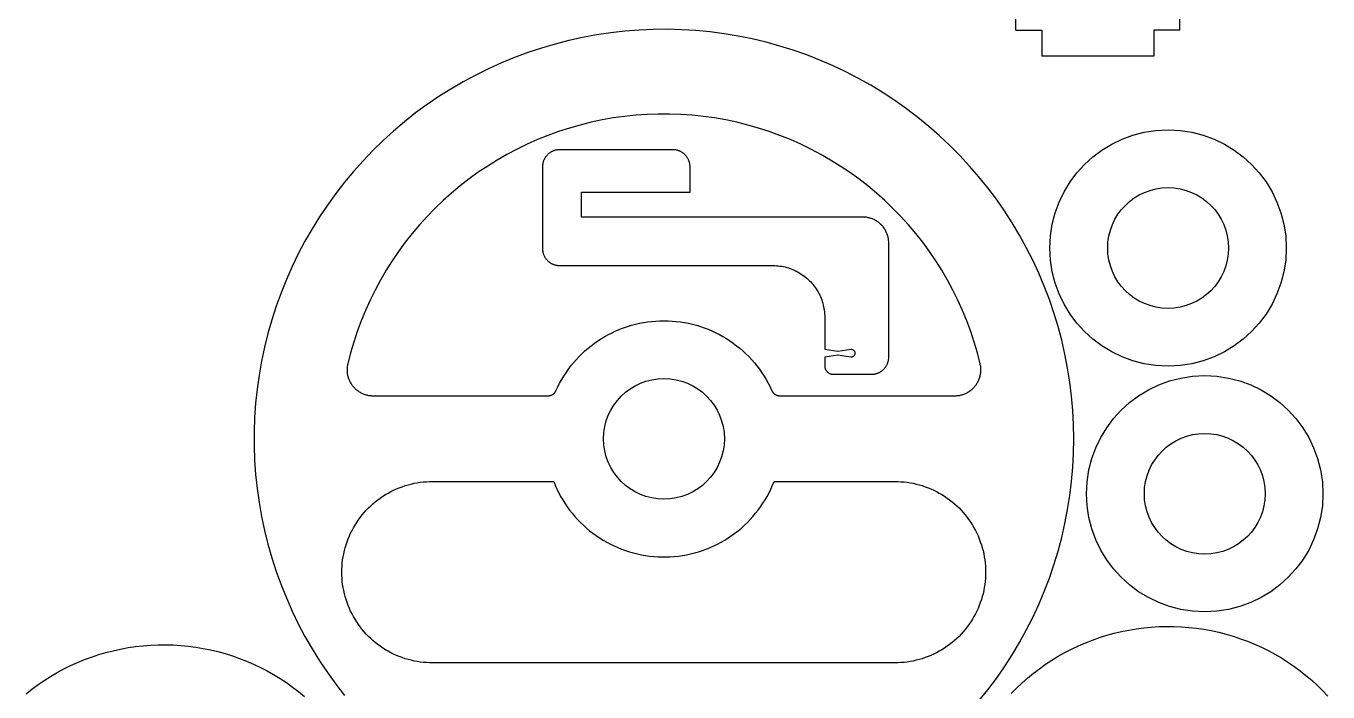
# Model space of a CAD drawing. Header units: millimetres. Extents: x 109 to 637, y -117 to 231.
# Drawn here: x 118.1 to 269, y 3.7 to 81 of the extents above; entities that cross this region are included whole.
import ezdxf

# ---------------------------------------------------------------- set-up
doc = ezdxf.new("R2010")
doc.units = ezdxf.units.MM
doc.header["$MEASUREMENT"] = 0
doc.layers.add('Default', color=18, linetype='Continuous', true_color=0x000000)

msp = doc.modelspace()

# ---------------------------------------------------------------- linework, layer by layer
for p, q in [((232.84, 80.46), (232.84, 90.46)), ((251.84, 80.46), (251.84, 90.46)), ((232.84, 80.46), (235.84, 80.46)), ((235.84, 80.46), (235.84, 77.46)), ((251.84, 80.46), (248.84, 80.46)), ((248.84, 80.46), (248.84, 77.46)), ((248.84, 77.46), (235.84, 77.46))]:
    msp.add_line(p, q)
at = {"layer": 'Default'}
for p, q in [((185.89, 80.18), (184.26, 79.93)), ((187.53, 80.36), (185.89, 80.18)), ((189.18, 80.49), (187.53, 80.36)), ((190.82, 80.56), (189.18, 80.49)), ((192.47, 80.58), (190.82, 80.56)), ((194.12, 80.53), (192.47, 80.58)), ((195.77, 80.43), (194.12, 80.53)), ((197.41, 80.28), (195.77, 80.43)), ((199.04, 80.06), (197.41, 80.28)), ((200.67, 79.79), (199.04, 80.06)), ((179.44, 78.87), (177.85, 78.4)), ((181.03, 79.28), (179.44, 78.87)), ((182.64, 79.64), (181.03, 79.28)), ((184.26, 79.93), (182.64, 79.64)), ((202.29, 79.46), (200.67, 79.79)), ((203.89, 79.08), (202.29, 79.46)), ((205.48, 78.64), (203.89, 79.08)), ((207.05, 78.15), (205.48, 78.64)), ((174.74, 77.31), (173.22, 76.68)), ((176.29, 77.88), (174.74, 77.31)), ((177.85, 78.4), (176.29, 77.88)), ((208.61, 77.6), (207.05, 78.15)), ((210.14, 77), (208.61, 77.6)), ((211.66, 76.35), (210.14, 77)), ((171.72, 76), (170.24, 75.27)), ((173.22, 76.68), (171.72, 76)), ((213.15, 75.64), (211.66, 76.35)), ((214.61, 74.88), (213.15, 75.64)), ((168.79, 74.49), (167.36, 73.65)), ((170.24, 75.27), (168.79, 74.49)), ((216.05, 74.08), (214.61, 74.88)), ((217.46, 73.22), (216.05, 74.08)), ((165.97, 72.77), (164.61, 71.84)), ((167.36, 73.65), (165.97, 72.77)), ((218.83, 72.31), (217.46, 73.22)), ((164.61, 71.84), (163.28, 70.87)), ((220.18, 71.36), (218.83, 72.31)), ((221.49, 70.36), (220.18, 71.36)), ((161.99, 69.85), (160.73, 68.78)), ((163.28, 70.87), (161.99, 69.85)), ((182.35, 69.47), (181.1, 69.11)), ((183.62, 69.79), (182.35, 69.47)), ((184.9, 70.06), (183.62, 69.79)), ((186.19, 70.29), (184.9, 70.06)), ((187.49, 70.47), (186.19, 70.29)), ((188.79, 70.6), (187.49, 70.47)), ((190.1, 70.69), (188.79, 70.6)), ((191.41, 70.74), (190.1, 70.69)), ((192.71, 70.74), (191.41, 70.74)), ((194.02, 70.69), (192.71, 70.74)), ((195.33, 70.6), (194.02, 70.69)), ((196.63, 70.47), (195.33, 70.6)), ((197.93, 70.29), (196.63, 70.47)), ((199.22, 70.06), (197.93, 70.29)), ((200.5, 69.79), (199.22, 70.06)), ((201.77, 69.47), (200.5, 69.79)), ((203.03, 69.11), (201.77, 69.47)), ((222.77, 69.32), (221.49, 70.36)), ((160.73, 68.78), (159.51, 67.67)), ((178.62, 68.27), (177.4, 67.78)), ((179.85, 68.71), (178.62, 68.27)), ((181.1, 69.11), (179.85, 68.71)), ((204.27, 68.71), (203.03, 69.11)), ((205.5, 68.27), (204.27, 68.71)), ((206.72, 67.78), (205.5, 68.27)), ((224.01, 68.23), (222.77, 69.32)), ((225.21, 67.1), (224.01, 68.23)), ((158.33, 66.52), (157.19, 65.33)), ((159.51, 67.67), (158.33, 66.52)), ((175.03, 66.68), (173.87, 66.06)), ((176.21, 67.25), (175.03, 66.68)), ((177.4, 67.78), (176.21, 67.25)), ((207.91, 67.25), (206.72, 67.78)), ((209.09, 66.68), (207.91, 67.25)), ((210.25, 66.06), (209.09, 66.68)), ((226.37, 65.93), (225.21, 67.1)), ((157.19, 65.33), (156.09, 64.1)), ((172.74, 65.41), (171.63, 64.72)), ((173.87, 66.06), (172.74, 65.41)), ((211.38, 65.41), (210.25, 66.06)), ((212.49, 64.72), (211.38, 65.41)), ((227.49, 64.72), (226.37, 65.93)), ((156.09, 64.1), (155.03, 62.83)), ((170.54, 63.99), (169.48, 63.23)), ((171.63, 64.72), (170.54, 63.99)), ((213.58, 63.99), (212.49, 64.72)), ((214.64, 63.23), (213.58, 63.99)), ((228.57, 63.47), (227.49, 64.72)), ((229.6, 62.19), (228.57, 63.47)), ((155.03, 62.83), (154.02, 61.53)), ((168.44, 62.42), (167.44, 61.58)), ((169.48, 63.23), (168.44, 62.42)), ((215.68, 62.42), (214.64, 63.23)), ((216.68, 61.58), (215.68, 62.42)), ((230.59, 60.86), (229.6, 62.19)), ((154.02, 61.53), (153.06, 60.19)), ((166.46, 60.71), (165.52, 59.81)), ((167.44, 61.58), (166.46, 60.71)), ((217.66, 60.71), (216.68, 61.58)), ((218.6, 59.81), (217.66, 60.71)), ((231.53, 59.51), (230.59, 60.86)), ((153.06, 60.19), (152.14, 58.82)), ((164.61, 58.87), (163.73, 57.9)), ((165.52, 59.81), (164.61, 58.87)), ((219.51, 58.87), (218.6, 59.81)), ((220.39, 57.9), (219.51, 58.87)), ((232.42, 58.13), (231.53, 59.51)), ((151.27, 57.42), (150.45, 55.99)), ((152.14, 58.82), (151.27, 57.42)), ((163.73, 57.9), (162.88, 56.9)), ((221.24, 56.9), (220.39, 57.9)), ((233.27, 56.71), (232.42, 58.13)), ((150.45, 55.99), (149.68, 54.53)), ((162.07, 55.87), (161.3, 54.82)), ((162.88, 56.9), (162.07, 55.87)), ((222.05, 55.87), (221.24, 56.9)), ((222.82, 54.82), (222.05, 55.87)), ((234.06, 55.27), (233.27, 56.71)), ((149.68, 54.53), (148.96, 53.05)), ((161.3, 54.82), (160.56, 53.73)), ((223.56, 53.73), (222.82, 54.82)), ((234.81, 53.79), (234.06, 55.27)), ((148.96, 53.05), (148.3, 51.54)), ((160.56, 53.73), (159.86, 52.63)), ((224.26, 52.63), (223.56, 53.73)), ((235.5, 52.3), (234.81, 53.79)), ((148.3, 51.54), (147.68, 50.01)), ((159.2, 51.5), (158.58, 50.34)), ((159.86, 52.63), (159.2, 51.5)), ((224.92, 51.5), (224.26, 52.63)), ((225.54, 50.34), (224.92, 51.5)), ((236.14, 50.78), (235.5, 52.3)), ((147.68, 50.01), (147.12, 48.46)), ((158.58, 50.34), (158, 49.17)), ((226.12, 49.17), (225.54, 50.34)), ((236.73, 49.24), (236.14, 50.78)), ((147.12, 48.46), (146.61, 46.89)), ((158, 49.17), (157.46, 47.98)), ((226.66, 47.98), (226.12, 49.17)), ((237.26, 47.68), (236.73, 49.24)), ((146.61, 46.89), (146.16, 45.31)), ((157.46, 47.98), (156.97, 46.77)), ((191.58, 46.77), (192.06, 46.78)), ((192.06, 46.78), (192.54, 46.77)), ((227.15, 46.77), (226.66, 47.98)), ((237.74, 46.1), (237.26, 47.68)), ((146.16, 45.31), (145.76, 43.71)), ((156.51, 45.54), (156.1, 44.3)), ((156.97, 46.77), (156.51, 45.54)), ((185.64, 45.18), (186.06, 45.39)), ((186.06, 45.39), (186.5, 45.6)), ((186.5, 45.6), (186.94, 45.78)), ((186.94, 45.78), (187.38, 45.95)), ((187.38, 45.95), (187.83, 46.11)), ((187.83, 46.11), (188.29, 46.25)), ((188.29, 46.25), (188.75, 46.37)), ((188.75, 46.37), (189.22, 46.48)), ((189.22, 46.48), (189.68, 46.57)), ((189.68, 46.57), (190.16, 46.64)), ((190.16, 46.64), (190.63, 46.7)), ((190.63, 46.7), (191.11, 46.74)), ((191.11, 46.74), (191.58, 46.77)), ((192.54, 46.77), (193.01, 46.74)), ((193.01, 46.74), (193.49, 46.7)), ((193.49, 46.7), (193.96, 46.64)), ((193.96, 46.64), (194.44, 46.57)), ((194.44, 46.57), (194.9, 46.48)), ((194.9, 46.48), (195.37, 46.37)), ((195.37, 46.37), (195.83, 46.25)), ((195.83, 46.25), (196.29, 46.11)), ((196.29, 46.11), (196.74, 45.95)), ((196.74, 45.95), (197.19, 45.78)), ((197.19, 45.78), (197.63, 45.6)), ((197.63, 45.6), (198.06, 45.39)), ((198.06, 45.39), (198.48, 45.18)), ((227.61, 45.54), (227.15, 46.77)), ((228.02, 44.3), (227.61, 45.54)), ((238.16, 44.51), (237.74, 46.1)), ((156.1, 44.3), (155.73, 43.04)), ((183.27, 43.58), (183.64, 43.88)), ((183.64, 43.88), (184.02, 44.17)), ((184.02, 44.17), (184.41, 44.44)), ((184.41, 44.44), (184.81, 44.7)), ((184.81, 44.7), (185.22, 44.95)), ((185.22, 44.95), (185.64, 45.18)), ((198.48, 45.18), (198.9, 44.95)), ((198.9, 44.95), (199.31, 44.7)), ((199.31, 44.7), (199.71, 44.44)), ((199.71, 44.44), (200.1, 44.17)), ((200.1, 44.17), (200.48, 43.88)), ((200.48, 43.88), (200.86, 43.58)), ((228.39, 43.04), (228.02, 44.3)), ((238.53, 42.9), (238.16, 44.51)), ((145.76, 43.71), (145.42, 42.09)), ((155.73, 43.04), (155.41, 41.77)), ((181.58, 41.9), (181.89, 42.26)), ((181.89, 42.26), (182.22, 42.61)), ((182.22, 42.61), (182.55, 42.94)), ((182.55, 42.94), (182.9, 43.27)), ((182.9, 43.27), (183.27, 43.58)), ((200.86, 43.58), (201.22, 43.27)), ((201.22, 43.27), (201.57, 42.94)), ((201.57, 42.94), (201.9, 42.61)), ((201.9, 42.61), (202.23, 42.26)), ((202.23, 42.26), (202.54, 41.9)), ((228.71, 41.77), (228.39, 43.04)), ((238.85, 41.28), (238.53, 42.9)), ((145.42, 42.09), (145.14, 40.47)), ((155.34, 41.36), (155.33, 41.26)), ((155.33, 41.26), (155.33, 41.15)), ((155.33, 41.15), (155.33, 41.05)), ((155.33, 41.05), (155.33, 40.94)), ((155.33, 40.94), (155.34, 40.84)), ((155.35, 41.46), (155.34, 41.36)), ((155.34, 40.84), (155.35, 40.74)), ((155.37, 41.57), (155.35, 41.46)), ((155.39, 41.67), (155.37, 41.57)), ((155.41, 41.77), (155.39, 41.67)), ((180.45, 40.35), (180.71, 40.75)), ((180.71, 40.75), (180.99, 41.15)), ((180.99, 41.15), (181.28, 41.53)), ((181.28, 41.53), (181.58, 41.9)), ((202.54, 41.9), (202.84, 41.53)), ((202.84, 41.53), (203.13, 41.15)), ((203.13, 41.15), (203.41, 40.75)), ((203.41, 40.75), (203.67, 40.35)), ((228.73, 41.67), (228.71, 41.77)), ((228.75, 41.57), (228.73, 41.67)), ((228.77, 41.46), (228.75, 41.57)), ((228.78, 41.36), (228.77, 41.46)), ((228.77, 40.74), (228.78, 40.84)), ((228.79, 41.26), (228.78, 41.36)), ((228.78, 40.84), (228.79, 40.94)), ((228.79, 41.15), (228.79, 41.26)), ((228.79, 41.05), (228.79, 41.15)), ((228.79, 40.94), (228.79, 41.05)), ((239.1, 39.65), (238.85, 41.28)), ((145.14, 40.47), (144.91, 38.84)), ((155.35, 40.74), (155.36, 40.63)), ((155.36, 40.63), (155.38, 40.53)), ((155.38, 40.53), (155.4, 40.43)), ((155.4, 40.43), (155.42, 40.33)), ((155.42, 40.33), (155.45, 40.23)), ((155.45, 40.23), (155.48, 40.13)), ((155.48, 40.13), (155.52, 40.03)), ((155.52, 40.03), (155.56, 39.93)), ((155.56, 39.93), (155.6, 39.84)), ((155.6, 39.84), (155.64, 39.74)), ((155.64, 39.74), (155.69, 39.65)), ((155.69, 39.65), (155.74, 39.56)), ((155.74, 39.56), (155.79, 39.47)), ((155.79, 39.47), (155.85, 39.39)), ((155.85, 39.39), (155.91, 39.3)), ((155.91, 39.3), (155.98, 39.22)), ((179.76, 39.1), (179.97, 39.53)), ((179.97, 39.53), (180.21, 39.95)), ((180.21, 39.95), (180.45, 40.35)), ((203.67, 40.35), (203.91, 39.95)), ((203.91, 39.95), (204.15, 39.53)), ((204.15, 39.53), (204.36, 39.1)), ((228.15, 39.22), (228.21, 39.3)), ((228.21, 39.3), (228.27, 39.39)), ((228.27, 39.39), (228.33, 39.47)), ((228.33, 39.47), (228.38, 39.56)), ((228.38, 39.56), (228.43, 39.65)), ((228.43, 39.65), (228.48, 39.74)), ((228.48, 39.74), (228.52, 39.84)), ((228.52, 39.84), (228.57, 39.93)), ((228.57, 39.93), (228.6, 40.03)), ((228.6, 40.03), (228.64, 40.13)), ((228.64, 40.13), (228.67, 40.23)), ((228.67, 40.23), (228.7, 40.33)), ((228.7, 40.33), (228.72, 40.43)), ((228.72, 40.43), (228.74, 40.53)), ((228.74, 40.53), (228.76, 40.63)), ((228.76, 40.63), (228.77, 40.74)), ((239.3, 38.02), (239.1, 39.65)), ((144.91, 38.84), (144.74, 37.2)), ((155.98, 39.22), (156.04, 39.14)), ((156.04, 39.14), (156.11, 39.06)), ((156.11, 39.06), (156.18, 38.98)), ((156.18, 38.98), (156.26, 38.91)), ((156.26, 38.91), (156.33, 38.84)), ((156.33, 38.84), (156.41, 38.77)), ((156.41, 38.77), (156.49, 38.71)), ((156.49, 38.71), (156.58, 38.64)), ((156.58, 38.64), (156.66, 38.59)), ((156.66, 38.59), (156.75, 38.53)), ((156.75, 38.53), (156.84, 38.48)), ((156.84, 38.48), (156.93, 38.43)), ((156.93, 38.43), (157.02, 38.38)), ((157.02, 38.38), (157.12, 38.33)), ((157.12, 38.33), (157.21, 38.29)), ((157.21, 38.29), (157.31, 38.26)), ((157.31, 38.26), (157.41, 38.22)), ((157.41, 38.22), (157.51, 38.19)), ((157.51, 38.19), (157.61, 38.17)), ((157.61, 38.17), (157.71, 38.14)), ((157.71, 38.14), (157.81, 38.12)), ((157.81, 38.12), (157.91, 38.11)), ((157.91, 38.11), (158.02, 38.09)), ((158.02, 38.09), (158.12, 38.09)), ((158.12, 38.09), (158.22, 38.08)), ((158.22, 38.08), (158.33, 38.08)), ((158.33, 38.08), (178.64, 38.08)), ((178.64, 38.08), (178.68, 38.08)), ((178.68, 38.08), (178.71, 38.08)), ((178.71, 38.08), (178.75, 38.08)), ((178.75, 38.08), (178.78, 38.09)), ((178.78, 38.09), (178.82, 38.09)), ((178.82, 38.09), (178.85, 38.1)), ((178.85, 38.1), (178.88, 38.11)), ((178.88, 38.11), (178.92, 38.12)), ((178.92, 38.12), (178.95, 38.13)), ((178.95, 38.13), (178.98, 38.14)), ((178.98, 38.14), (179.02, 38.15)), ((179.02, 38.15), (179.05, 38.16)), ((179.05, 38.16), (179.08, 38.18)), ((179.08, 38.18), (179.11, 38.2)), ((179.11, 38.2), (179.14, 38.21)), ((179.14, 38.21), (179.17, 38.23)), ((179.17, 38.23), (179.2, 38.25)), ((179.2, 38.25), (179.23, 38.27)), ((179.23, 38.27), (179.26, 38.29)), ((179.26, 38.29), (179.28, 38.31)), ((179.28, 38.31), (179.31, 38.33)), ((179.31, 38.33), (179.34, 38.36)), ((179.34, 38.36), (179.36, 38.38)), ((179.36, 38.38), (179.38, 38.41)), ((179.38, 38.41), (179.41, 38.43)), ((179.41, 38.43), (179.43, 38.46)), ((179.43, 38.46), (179.45, 38.49)), ((179.45, 38.49), (179.47, 38.52)), ((179.47, 38.52), (179.49, 38.55)), ((179.49, 38.55), (179.51, 38.58)), ((179.51, 38.58), (179.52, 38.61)), ((179.52, 38.61), (179.54, 38.64)), ((179.54, 38.64), (179.76, 39.1)), ((204.36, 39.1), (204.58, 38.64)), ((204.58, 38.64), (204.6, 38.61)), ((204.6, 38.61), (204.61, 38.58)), ((204.61, 38.58), (204.63, 38.55)), ((204.63, 38.55), (204.65, 38.52)), ((204.65, 38.52), (204.67, 38.49)), ((204.67, 38.49), (204.69, 38.46)), ((204.69, 38.46), (204.71, 38.43)), ((204.71, 38.43), (204.74, 38.41)), ((204.74, 38.41), (204.76, 38.38)), ((204.76, 38.38), (204.79, 38.36)), ((204.79, 38.36), (204.81, 38.33)), ((204.81, 38.33), (204.84, 38.31)), ((204.84, 38.31), (204.86, 38.29)), ((204.86, 38.29), (204.89, 38.27)), ((204.89, 38.27), (204.92, 38.25)), ((204.92, 38.25), (204.95, 38.23)), ((204.95, 38.23), (204.98, 38.21)), ((204.98, 38.21), (205.01, 38.2)), ((205.01, 38.2), (205.04, 38.18)), ((205.04, 38.18), (205.07, 38.16)), ((205.07, 38.16), (205.1, 38.15)), ((205.1, 38.15), (205.14, 38.14)), ((205.14, 38.14), (205.17, 38.13)), ((205.17, 38.13), (205.2, 38.12)), ((205.2, 38.12), (205.24, 38.11)), ((205.24, 38.11), (205.27, 38.1)), ((205.27, 38.1), (205.31, 38.09)), ((205.31, 38.09), (205.34, 38.09)), ((205.34, 38.09), (205.37, 38.08)), ((205.37, 38.08), (205.41, 38.08)), ((205.41, 38.08), (205.44, 38.08)), ((205.44, 38.08), (205.48, 38.08)), ((205.48, 38.08), (225.79, 38.08)), ((225.79, 38.08), (225.9, 38.08)), ((225.9, 38.08), (226, 38.09)), ((226, 38.09), (226.1, 38.09)), ((226.1, 38.09), (226.21, 38.11)), ((226.21, 38.11), (226.31, 38.12)), ((226.31, 38.12), (226.41, 38.14)), ((226.41, 38.14), (226.51, 38.17)), ((226.51, 38.17), (226.61, 38.19)), ((226.61, 38.19), (226.71, 38.22)), ((226.71, 38.22), (226.81, 38.26)), ((226.81, 38.26), (226.91, 38.29)), ((226.91, 38.29), (227.01, 38.33)), ((227.01, 38.33), (227.1, 38.38)), ((227.1, 38.38), (227.19, 38.43)), ((227.19, 38.43), (227.28, 38.48)), ((227.28, 38.48), (227.37, 38.53)), ((227.37, 38.53), (227.46, 38.59)), ((227.46, 38.59), (227.55, 38.64)), ((227.55, 38.64), (227.63, 38.71)), ((227.63, 38.71), (227.71, 38.77)), ((227.71, 38.77), (227.79, 38.84)), ((227.79, 38.84), (227.87, 38.91)), ((227.87, 38.91), (227.94, 38.98)), ((227.94, 38.98), (228.01, 39.06)), ((228.01, 39.06), (228.08, 39.14)), ((228.08, 39.14), (228.15, 39.22)), ((239.45, 36.37), (239.3, 38.02)), ((144.74, 37.2), (144.62, 35.55)), ((239.53, 34.73), (239.45, 36.37)), ((144.62, 35.55), (144.57, 33.9)), ((239.56, 33.08), (239.53, 34.73)), ((144.57, 33.9), (144.57, 32.25)), ((144.57, 32.25), (144.62, 30.61)), ((239.53, 31.43), (239.56, 33.08)), ((144.62, 30.61), (144.74, 28.96)), ((239.45, 29.78), (239.53, 31.43)), ((144.74, 28.96), (144.91, 27.32)), ((239.3, 28.14), (239.45, 29.78)), ((144.91, 27.32), (145.14, 25.69)), ((160.73, 27.12), (161.06, 27.27)), ((161.06, 27.27), (161.39, 27.41)), ((161.39, 27.41), (161.73, 27.53)), ((161.73, 27.53), (162.07, 27.65)), ((162.07, 27.65), (162.41, 27.75)), ((162.41, 27.75), (162.76, 27.84)), ((162.76, 27.84), (163.11, 27.92)), ((163.11, 27.92), (163.46, 27.99)), ((163.46, 27.99), (163.82, 28.04)), ((163.82, 28.04), (164.17, 28.08)), ((164.17, 28.08), (164.53, 28.11)), ((164.53, 28.11), (164.89, 28.13)), ((164.89, 28.13), (165.25, 28.14)), ((165.25, 28.14), (179.28, 28.14)), ((179.28, 28.14), (179.46, 27.7)), ((179.46, 27.7), (179.66, 27.26)), ((179.66, 27.26), (179.87, 26.83)), ((204.25, 26.83), (204.46, 27.26)), ((204.46, 27.26), (204.66, 27.7)), ((204.66, 27.7), (204.84, 28.14)), ((204.84, 28.14), (218.81, 28.14)), ((218.81, 28.14), (219.17, 28.13)), ((219.17, 28.13), (219.53, 28.11)), ((219.53, 28.11), (219.89, 28.08)), ((219.89, 28.08), (220.25, 28.04)), ((220.25, 28.04), (220.6, 27.99)), ((220.6, 27.99), (220.96, 27.92)), ((220.96, 27.92), (221.31, 27.84)), ((221.31, 27.84), (221.65, 27.75)), ((221.65, 27.75), (222, 27.65)), ((222, 27.65), (222.34, 27.53)), ((222.34, 27.53), (222.68, 27.41)), ((222.68, 27.41), (223.01, 27.27)), ((223.01, 27.27), (223.33, 27.12)), ((239.1, 26.5), (239.3, 28.14)), ((145.14, 25.69), (145.42, 24.06)), ((158.33, 25.55), (158.61, 25.78)), ((158.61, 25.78), (158.89, 26)), ((158.89, 26), (159.18, 26.21)), ((159.18, 26.21), (159.48, 26.42)), ((159.48, 26.42), (159.78, 26.61)), ((159.78, 26.61), (160.09, 26.79)), ((160.09, 26.79), (160.41, 26.96)), ((160.41, 26.96), (160.73, 27.12)), ((179.87, 26.83), (180.09, 26.41)), ((180.09, 26.41), (180.33, 26)), ((180.33, 26), (180.59, 25.6)), ((203.53, 25.6), (203.79, 26)), ((203.79, 26), (204.03, 26.41)), ((204.03, 26.41), (204.25, 26.83)), ((223.33, 27.12), (223.66, 26.96)), ((223.66, 26.96), (223.97, 26.79)), ((223.97, 26.79), (224.28, 26.61)), ((224.28, 26.61), (224.59, 26.42)), ((224.59, 26.42), (224.88, 26.21)), ((224.88, 26.21), (225.17, 26)), ((225.17, 26), (225.46, 25.78)), ((225.46, 25.78), (225.73, 25.55)), ((238.85, 24.88), (239.1, 26.5)), ((156.86, 23.97), (157.09, 24.26)), ((157.09, 24.26), (157.32, 24.53)), ((157.32, 24.53), (157.56, 24.8)), ((157.56, 24.8), (157.81, 25.06)), ((157.81, 25.06), (158.07, 25.31)), ((158.07, 25.31), (158.33, 25.55)), ((180.59, 25.6), (180.85, 25.2)), ((180.85, 25.2), (181.13, 24.81)), ((181.13, 24.81), (181.43, 24.44)), ((181.43, 24.44), (181.74, 24.07)), ((202.38, 24.07), (202.69, 24.44)), ((202.69, 24.44), (202.99, 24.81)), ((202.99, 24.81), (203.27, 25.2)), ((203.27, 25.2), (203.53, 25.6)), ((225.73, 25.55), (226, 25.31)), ((226, 25.31), (226.26, 25.06)), ((226.26, 25.06), (226.51, 24.8)), ((226.51, 24.8), (226.75, 24.53)), ((226.75, 24.53), (226.98, 24.26)), ((226.98, 24.26), (227.2, 23.97)), ((238.53, 23.26), (238.85, 24.88)), ((145.42, 24.06), (145.76, 22.45)), ((155.91, 22.46), (156.08, 22.77)), ((156.08, 22.77), (156.26, 23.08)), ((156.26, 23.08), (156.45, 23.39)), ((156.45, 23.39), (156.65, 23.68)), ((156.65, 23.68), (156.86, 23.97)), ((181.74, 24.07), (182.06, 23.72)), ((182.06, 23.72), (182.39, 23.38)), ((182.39, 23.38), (182.73, 23.05)), ((200.67, 22.42), (201.03, 22.73)), ((201.03, 22.73), (201.39, 23.05)), ((201.39, 23.05), (201.73, 23.38)), ((201.73, 23.38), (202.06, 23.72)), ((202.06, 23.72), (202.38, 24.07)), ((227.2, 23.97), (227.41, 23.68)), ((227.41, 23.68), (227.62, 23.39)), ((227.62, 23.39), (227.81, 23.08)), ((227.81, 23.08), (227.99, 22.77)), ((227.99, 22.77), (228.16, 22.46)), ((238.16, 21.65), (238.53, 23.26)), ((145.76, 22.45), (146.16, 20.85)), ((155.22, 20.8), (155.33, 21.14)), ((155.33, 21.14), (155.46, 21.48)), ((155.46, 21.48), (155.6, 21.81)), ((155.6, 21.81), (155.75, 22.14)), ((155.75, 22.14), (155.91, 22.46)), ((183.83, 22.13), (184.22, 21.85)), ((184.22, 21.85), (184.61, 21.58)), ((184.61, 21.58), (185.02, 21.33)), ((185.02, 21.33), (185.43, 21.09)), ((198.69, 21.09), (199.1, 21.33)), ((199.1, 21.33), (199.51, 21.58)), ((199.51, 21.58), (199.9, 21.85)), ((199.9, 21.85), (200.29, 22.13)), ((200.29, 22.13), (200.67, 22.42)), ((228.16, 22.46), (228.32, 22.14)), ((228.32, 22.14), (228.47, 21.81)), ((228.47, 21.81), (228.61, 21.48)), ((228.61, 21.48), (228.73, 21.14)), ((228.73, 21.14), (228.85, 20.8)), ((237.74, 20.06), (238.16, 21.65)), ((146.16, 20.85), (146.61, 19.27)), ((154.88, 19.4), (154.95, 19.76)), ((154.95, 19.76), (155.03, 20.11)), ((155.03, 20.11), (155.12, 20.45)), ((155.12, 20.45), (155.22, 20.8)), ((185.43, 21.09), (185.85, 20.87)), ((185.85, 20.87), (186.28, 20.66)), ((186.28, 20.66), (186.72, 20.46)), ((186.72, 20.46), (187.16, 20.29)), ((187.16, 20.29), (187.61, 20.12)), ((187.61, 20.12), (188.06, 19.98)), ((188.06, 19.98), (188.52, 19.84)), ((188.52, 19.84), (188.98, 19.73)), ((188.98, 19.73), (189.45, 19.63)), ((189.45, 19.63), (189.92, 19.55)), ((194.2, 19.55), (194.67, 19.63)), ((194.67, 19.63), (195.14, 19.73)), ((195.14, 19.73), (195.6, 19.84)), ((195.6, 19.84), (196.06, 19.98)), ((196.06, 19.98), (196.51, 20.12)), ((196.51, 20.12), (196.96, 20.29)), ((196.96, 20.29), (197.4, 20.46)), ((197.4, 20.46), (197.84, 20.66)), ((197.84, 20.66), (198.27, 20.87)), ((198.27, 20.87), (198.69, 21.09)), ((228.85, 20.8), (228.95, 20.45)), ((228.95, 20.45), (229.04, 20.11)), ((229.04, 20.11), (229.12, 19.76)), ((229.12, 19.76), (229.19, 19.4)), ((237.26, 18.48), (237.74, 20.06)), ((146.61, 19.27), (147.12, 17.7)), ((154.73, 17.97), (154.75, 18.33)), ((154.75, 18.33), (154.78, 18.69)), ((154.78, 18.69), (154.82, 19.05)), ((154.82, 19.05), (154.88, 19.4)), ((189.92, 19.55), (190.39, 19.48)), ((190.39, 19.48), (190.87, 19.43)), ((190.87, 19.43), (191.34, 19.4)), ((191.34, 19.4), (191.82, 19.38)), ((191.82, 19.38), (192.3, 19.38)), ((192.3, 19.38), (192.78, 19.4)), ((192.78, 19.4), (193.25, 19.43)), ((193.25, 19.43), (193.73, 19.48)), ((193.73, 19.48), (194.2, 19.55)), ((229.19, 19.4), (229.24, 19.05)), ((229.24, 19.05), (229.28, 18.69)), ((229.28, 18.69), (229.31, 18.33)), ((229.31, 18.33), (229.33, 17.97)), ((236.73, 16.92), (237.26, 18.48)), ((147.12, 17.7), (147.68, 16.15)), ((154.73, 17.62), (154.73, 17.97)), ((154.73, 17.26), (154.73, 17.62)), ((154.75, 16.9), (154.73, 17.26)), ((154.78, 16.54), (154.75, 16.9)), ((229.31, 16.9), (229.28, 16.54)), ((229.33, 17.26), (229.31, 16.9)), ((229.33, 17.97), (229.34, 17.62)), ((229.34, 17.62), (229.33, 17.26)), ((236.14, 15.38), (236.73, 16.92)), ((147.68, 16.15), (148.3, 14.62)), ((154.82, 16.18), (154.78, 16.54)), ((154.88, 15.83), (154.82, 16.18)), ((154.95, 15.47), (154.88, 15.83)), ((155.03, 15.12), (154.95, 15.47)), ((155.12, 14.78), (155.03, 15.12)), ((229.04, 15.12), (228.95, 14.78)), ((229.12, 15.47), (229.04, 15.12)), ((229.19, 15.83), (229.12, 15.47)), ((229.24, 16.18), (229.19, 15.83)), ((229.28, 16.54), (229.24, 16.18)), ((235.5, 13.86), (236.14, 15.38)), ((148.3, 14.62), (148.96, 13.11)), ((155.22, 14.43), (155.12, 14.78)), ((155.33, 14.09), (155.22, 14.43)), ((155.46, 13.75), (155.33, 14.09)), ((155.6, 13.42), (155.46, 13.75)), ((228.61, 13.75), (228.47, 13.42)), ((228.73, 14.09), (228.61, 13.75)), ((228.85, 14.43), (228.73, 14.09)), ((228.95, 14.78), (228.85, 14.43)), ((234.81, 12.36), (235.5, 13.86)), ((148.96, 13.11), (149.68, 11.62)), ((155.75, 13.1), (155.6, 13.42)), ((155.91, 12.77), (155.75, 13.1)), ((156.08, 12.46), (155.91, 12.77)), ((156.26, 12.15), (156.08, 12.46)), ((156.45, 11.84), (156.26, 12.15)), ((227.81, 12.15), (227.62, 11.84)), ((227.99, 12.46), (227.81, 12.15)), ((228.16, 12.77), (227.99, 12.46)), ((228.32, 13.1), (228.16, 12.77)), ((228.47, 13.42), (228.32, 13.1)), ((234.06, 10.89), (234.81, 12.36)), ((149.68, 11.62), (150.45, 10.17)), ((156.65, 11.55), (156.45, 11.84)), ((156.86, 11.26), (156.65, 11.55)), ((157.09, 10.97), (156.86, 11.26)), ((157.32, 10.7), (157.09, 10.97)), ((157.56, 10.43), (157.32, 10.7)), ((226.75, 10.7), (226.51, 10.43)), ((226.98, 10.97), (226.75, 10.7)), ((227.2, 11.26), (226.98, 10.97)), ((227.41, 11.55), (227.2, 11.26)), ((227.62, 11.84), (227.41, 11.55)), ((233.27, 9.45), (234.06, 10.89)), ((150.45, 10.17), (151.27, 8.74)), ((157.81, 10.17), (157.56, 10.43)), ((158.07, 9.92), (157.81, 10.17)), ((158.33, 9.68), (158.07, 9.92)), ((158.61, 9.45), (158.33, 9.68)), ((158.89, 9.23), (158.61, 9.45)), ((159.18, 9.02), (158.89, 9.23)), ((225.17, 9.23), (224.88, 9.02)), ((225.46, 9.45), (225.17, 9.23)), ((225.73, 9.68), (225.46, 9.45)), ((226, 9.92), (225.73, 9.68)), ((226.26, 10.17), (226, 9.92)), ((226.51, 10.43), (226.26, 10.17)), ((232.42, 8.03), (233.27, 9.45)), ((151.27, 8.74), (152.14, 7.34)), ((159.48, 8.81), (159.18, 9.02)), ((159.78, 8.62), (159.48, 8.81)), ((160.09, 8.44), (159.78, 8.62)), ((160.41, 8.27), (160.09, 8.44)), ((160.73, 8.11), (160.41, 8.27)), ((161.06, 7.96), (160.73, 8.11)), ((161.39, 7.82), (161.06, 7.96)), ((161.73, 7.7), (161.39, 7.82)), ((162.07, 7.58), (161.73, 7.7)), ((162.41, 7.48), (162.07, 7.58)), ((222, 7.58), (221.65, 7.48)), ((222.34, 7.7), (222, 7.58)), ((222.68, 7.82), (222.34, 7.7)), ((223.01, 7.96), (222.68, 7.82)), ((223.33, 8.11), (223.01, 7.96)), ((223.66, 8.27), (223.33, 8.11)), ((223.97, 8.44), (223.66, 8.27)), ((224.28, 8.62), (223.97, 8.44)), ((224.59, 8.81), (224.28, 8.62)), ((224.88, 9.02), (224.59, 8.81)), ((231.53, 6.65), (232.42, 8.03)), ((152.14, 7.34), (153.06, 5.97)), ((162.76, 7.39), (162.41, 7.48)), ((163.11, 7.31), (162.76, 7.39)), ((163.46, 7.24), (163.11, 7.31)), ((163.82, 7.19), (163.46, 7.24)), ((164.17, 7.15), (163.82, 7.19)), ((164.53, 7.12), (164.17, 7.15)), ((164.89, 7.1), (164.53, 7.12)), ((165.25, 7.09), (164.89, 7.1)), ((218.81, 7.09), (165.25, 7.09)), ((219.17, 7.1), (218.81, 7.09)), ((219.53, 7.12), (219.17, 7.1)), ((219.89, 7.15), (219.53, 7.12)), ((220.25, 7.19), (219.89, 7.15)), ((220.6, 7.24), (220.25, 7.19)), ((220.96, 7.31), (220.6, 7.24)), ((221.31, 7.39), (220.96, 7.31)), ((221.65, 7.48), (221.31, 7.39)), ((230.59, 5.29), (231.53, 6.65)), ((153.06, 5.97), (154.02, 4.63)), ((154.02, 4.63), (155.03, 3.32)), ((229.6, 3.97), (230.59, 5.29)), ((228.57, 2.69), (229.6, 3.97))]:
    msp.add_line(p, q, dxfattribs=at)
msp.add_lwpolyline([(215.12, 58.8), (182.51, 58.8), (182.51, 61.7), (195.09, 61.7), (195.09, 64.61), (195.09, 64.68), (195.09, 64.75), (195.08, 64.82), (195.07, 64.89), (195.06, 64.95), (195.05, 65.02), (195.03, 65.09), (195.02, 65.15), (195, 65.22), (194.97, 65.28), (194.95, 65.35), (194.92, 65.41), (194.9, 65.47), (194.87, 65.53), (194.83, 65.59), (194.8, 65.65), (194.76, 65.71), (194.72, 65.77), (194.68, 65.82), (194.64, 65.88), (194.6, 65.93), (194.55, 65.98), (194.5, 66.03), (194.46, 66.08), (194.4, 66.12), (194.35, 66.17), (194.3, 66.21), (194.24, 66.25), (194.19, 66.29), (194.13, 66.32), (194.07, 66.36), (194.01, 66.39), (193.95, 66.42), (193.89, 66.45), (193.82, 66.47), (193.76, 66.5), (193.7, 66.52), (193.63, 66.54), (193.56, 66.56), (193.5, 66.57), (193.43, 66.59), (193.36, 66.6), (193.29, 66.6), (193.23, 66.61), (193.16, 66.61), (193.09, 66.61), (179.98, 66.61), (179.91, 66.61), (179.84, 66.61), (179.77, 66.6), (179.71, 66.6), (179.64, 66.59), (179.57, 66.57), (179.5, 66.56), (179.44, 66.54), (179.37, 66.52), (179.31, 66.5), (179.24, 66.47), (179.18, 66.45), (179.12, 66.42), (179.06, 66.39), (179, 66.36), (178.94, 66.32), (178.88, 66.29), (178.82, 66.25), (178.77, 66.21), (178.72, 66.17), (178.66, 66.12), (178.61, 66.08), (178.56, 66.03), (178.52, 65.98), (178.47, 65.93), (178.43, 65.88), (178.38, 65.82), (178.34, 65.77), (178.31, 65.71), (178.27, 65.65), (178.23, 65.59), (178.2, 65.53), (178.17, 65.47), (178.14, 65.41), (178.12, 65.35), (178.09, 65.28), (178.07, 65.22), (178.05, 65.15), (178.03, 65.09), (178.02, 65.02), (178.01, 64.95), (178, 64.89), (177.99, 64.82), (177.98, 64.75), (177.98, 64.68), (177.98, 64.61), (177.98, 55.18), (177.98, 55.11), (177.98, 55.04), (177.99, 54.97), (178, 54.9), (178.01, 54.84), (178.02, 54.77), (178.03, 54.7), (178.05, 54.64), (178.07, 54.57), (178.09, 54.51), (178.12, 54.44), (178.14, 54.38), (178.17, 54.32), (178.2, 54.26), (178.23, 54.2), (178.27, 54.14), (178.31, 54.08), (178.34, 54.02), (178.38, 53.97), (178.43, 53.91), (178.47, 53.86), (178.52, 53.81), (178.56, 53.76), (178.61, 53.71), (178.66, 53.67), (178.72, 53.63), (178.77, 53.58), (178.82, 53.54), (178.88, 53.5), (178.94, 53.47), (179, 53.43), (179.06, 53.4), (179.12, 53.37), (179.18, 53.34), (179.24, 53.32), (179.31, 53.29), (179.37, 53.27), (179.44, 53.25), (179.5, 53.23), (179.57, 53.22), (179.64, 53.21), (179.71, 53.2), (179.77, 53.19), (179.84, 53.18), (179.91, 53.18), (179.98, 53.18), (204.69, 53.18), (204.9, 53.17), (205.1, 53.16), (205.31, 53.15), (205.51, 53.12), (205.71, 53.09), (205.91, 53.05), (206.11, 53.01), (206.31, 52.95), (206.51, 52.9), (206.7, 52.83), (206.89, 52.76), (207.08, 52.68), (207.27, 52.6), (207.45, 52.5), (207.63, 52.41), (207.81, 52.3), (207.98, 52.19), (208.15, 52.08), (208.32, 51.96), (208.48, 51.83), (208.63, 51.7), (208.79, 51.56), (208.93, 51.42), (209.08, 51.27), (209.21, 51.12), (209.35, 50.96), (209.47, 50.8), (209.59, 50.64), (209.71, 50.47), (209.82, 50.29), (209.92, 50.12), (210.02, 49.94), (210.11, 49.75), (210.19, 49.57), (210.27, 49.38), (210.35, 49.19), (210.41, 48.99), (210.47, 48.8), (210.52, 48.6), (210.57, 48.4), (210.6, 48.2), (210.64, 47.99), (210.66, 47.79), (210.68, 47.59), (210.69, 47.38), (210.69, 47.18), (210.69, 43.47), (212.22, 43.23), (213.74, 43.47), (213.76, 43.47), (213.77, 43.47), (213.79, 43.46), (213.8, 43.46), (213.82, 43.46), (213.84, 43.46), (213.85, 43.45), (213.87, 43.45), (213.88, 43.45), (213.9, 43.44), (213.91, 43.43), (213.92, 43.43), (213.94, 43.42), (213.95, 43.41), (213.97, 43.41), (213.98, 43.4), (213.99, 43.39), (214.01, 43.38), (214.02, 43.37), (214.03, 43.36), (214.04, 43.35), (214.05, 43.34), (214.07, 43.33), (214.08, 43.32), (214.09, 43.31), (214.1, 43.3), (214.11, 43.28), (214.12, 43.27), (214.12, 43.26), (214.13, 43.24), (214.14, 43.23), (214.15, 43.22), (214.15, 43.2), (214.16, 43.19), (214.17, 43.17), (214.17, 43.16), (214.18, 43.14), (214.18, 43.13), (214.18, 43.11), (214.19, 43.1), (214.19, 43.08), (214.19, 43.07), (214.19, 43.05), (214.2, 43.04), (214.2, 43.02), (214.2, 43), (214.2, 42.99), (214.19, 42.97), (214.19, 42.96), (214.19, 42.94), (214.19, 42.93), (214.18, 42.91), (214.18, 42.9), (214.18, 42.88), (214.17, 42.87), (214.17, 42.85), (214.16, 42.84), (214.15, 42.82), (214.15, 42.81), (214.14, 42.79), (214.13, 42.78), (214.12, 42.77), (214.12, 42.75), (214.11, 42.74), (214.1, 42.73), (214.09, 42.72), (214.08, 42.71), (214.07, 42.69), (214.05, 42.68), (214.04, 42.67), (214.03, 42.66), (214.02, 42.65), (214.01, 42.64), (213.99, 42.63), (213.98, 42.63), (213.97, 42.62), (213.95, 42.61), (213.94, 42.6), (213.92, 42.6), (213.91, 42.59), (213.9, 42.58), (213.88, 42.58), (213.87, 42.58), (213.85, 42.57), (213.84, 42.57), (213.82, 42.56), (213.8, 42.56), (213.79, 42.56), (213.77, 42.56), (213.76, 42.56), (213.74, 42.56), (212.22, 42.79), (210.69, 42.55), (210.69, 41.56), (210.69, 41.53), (210.69, 41.49), (210.7, 41.46), (210.7, 41.43), (210.71, 41.39), (210.71, 41.36), (210.72, 41.33), (210.73, 41.29), (210.74, 41.26), (210.75, 41.23), (210.76, 41.2), (210.77, 41.16), (210.79, 41.13), (210.8, 41.1), (210.82, 41.07), (210.84, 41.04), (210.86, 41.01), (210.87, 40.99), (210.89, 40.96), (210.92, 40.93), (210.94, 40.91), (210.96, 40.88), (210.98, 40.86), (211.01, 40.83), (211.03, 40.81), (211.06, 40.79), (211.09, 40.77), (211.12, 40.75), (211.14, 40.73), (211.17, 40.71), (211.2, 40.69), (211.23, 40.67), (211.26, 40.66), (211.29, 40.64), (211.32, 40.63), (211.36, 40.62), (211.39, 40.61), (211.42, 40.6), (211.45, 40.59), (211.49, 40.58), (211.52, 40.58), (211.56, 40.57), (211.59, 40.57), (211.62, 40.56), (211.66, 40.56), (211.69, 40.56), (216.12, 40.56), (216.19, 40.56), (216.25, 40.57), (216.32, 40.57), (216.39, 40.58), (216.46, 40.59), (216.52, 40.6), (216.59, 40.62), (216.66, 40.64), (216.72, 40.66), (216.79, 40.68), (216.85, 40.7), (216.91, 40.73), (216.98, 40.76), (217.04, 40.79), (217.1, 40.82), (217.16, 40.85), (217.21, 40.89), (217.27, 40.93), (217.33, 40.97), (217.38, 41.01), (217.43, 41.05), (217.48, 41.1), (217.53, 41.15), (217.58, 41.2), (217.63, 41.25), (217.67, 41.3), (217.71, 41.35), (217.75, 41.41), (217.79, 41.47), (217.83, 41.52), (217.86, 41.58), (217.89, 41.64), (217.92, 41.7), (217.95, 41.77), (217.98, 41.83), (218, 41.89), (218.02, 41.96), (218.04, 42.02), (218.06, 42.09), (218.08, 42.16), (218.09, 42.22), (218.1, 42.29), (218.11, 42.36), (218.11, 42.43), (218.12, 42.49), (218.12, 42.56), (218.12, 55.8), (218.12, 55.9), (218.11, 56), (218.1, 56.1), (218.09, 56.2), (218.07, 56.31), (218.05, 56.41), (218.03, 56.51), (218.01, 56.6), (217.98, 56.7), (217.94, 56.8), (217.91, 56.9), (217.87, 56.99), (217.83, 57.08), (217.78, 57.18), (217.73, 57.27), (217.68, 57.35), (217.63, 57.44), (217.57, 57.53), (217.51, 57.61), (217.44, 57.69), (217.38, 57.77), (217.31, 57.84), (217.24, 57.92), (217.17, 57.99), (217.09, 58.06), (217.01, 58.12), (216.93, 58.19), (216.85, 58.25), (216.76, 58.3), (216.68, 58.36), (216.59, 58.41), (216.5, 58.46), (216.41, 58.5), (216.31, 58.55), (216.22, 58.59), (216.12, 58.62), (216.03, 58.65), (215.93, 58.68), (215.83, 58.71), (215.73, 58.73), (215.63, 58.75), (215.53, 58.77), (215.42, 58.78), (215.32, 58.79), (215.22, 58.79)], close=True, dxfattribs=at)
for points in [[(182.73, 23.05), (183.09, 22.73), (183.45, 22.42), (183.83, 22.13)], [(232.3, 3.53), (232.91, 4.16), (233.55, 4.76), (234.21, 5.33), (234.89, 5.89), (235.58, 6.42), (236.3, 6.93), (237.03, 7.41), (237.77, 7.86), (238.54, 8.29), (239.31, 8.7), (240.1, 9.07), (240.91, 9.42), (241.72, 9.74), (242.55, 10.03), (243.38, 10.29), (244.23, 10.53), (245.08, 10.73), (245.93, 10.9), (246.8, 11.05), (247.67, 11.16), (248.54, 11.25), (249.41, 11.3), (250.29, 11.33), (251.16, 11.32), (252.03, 11.28), (252.91, 11.21), (253.78, 11.12), (254.64, 10.99), (255.5, 10.83), (256.36, 10.64), (257.21, 10.42), (258.05, 10.18), (258.88, 9.9), (259.7, 9.6), (260.51, 9.26), (261.3, 8.9), (262.09, 8.52), (262.86, 8.1), (263.62, 7.66), (264.36, 7.19), (265.08, 6.7), (265.78, 6.18), (266.47, 5.64), (267.14, 5.07), (267.79, 4.48), (268.41, 3.87), (269.02, 3.24)], [(118.13, 3.51), (118.81, 4.05), (119.52, 4.57), (120.24, 5.06), (120.98, 5.53), (121.74, 5.97), (122.51, 6.39), (123.29, 6.78), (124.09, 7.14), (124.9, 7.47), (125.72, 7.77), (126.55, 8.05), (127.39, 8.3), (128.24, 8.51), (129.09, 8.7), (129.96, 8.86), (130.82, 8.99), (131.69, 9.09), (132.56, 9.15), (133.44, 9.19), (134.31, 9.2), (135.19, 9.17), (136.06, 9.12), (136.93, 9.04), (137.8, 8.92), (138.66, 8.78), (139.52, 8.6), (140.37, 8.4), (141.22, 8.17), (142.05, 7.9), (142.88, 7.61), (143.69, 7.29), (144.49, 6.94), (145.29, 6.57), (146.06, 6.17), (146.82, 5.74), (147.57, 5.28), (148.3, 4.8), (149.02, 4.29), (149.71, 3.76), (150.39, 3.21)]]:
    msp.add_lwpolyline(points, dxfattribs=at)
for centre, radius in [((250.49, 55.21), 13.7), ((250.49, 55.21), 7), ((192.06, 33.08), 7), ((254.74, 26.71), 13.7), ((254.74, 26.71), 7)]:
    msp.add_circle(centre, radius, dxfattribs=at)

doc.saveas('drawing.dxf')
